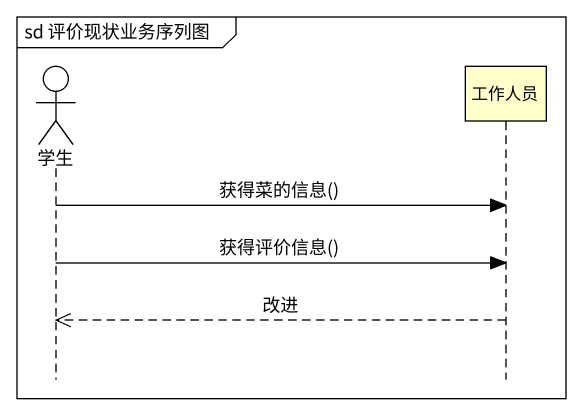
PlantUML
@startuml
mainframe sd 评价现状业务序列图
hide footbox
actor 学生
participant 工作人员

学生 -> 工作人员 : 获得菜的信息()
学生 -> 工作人员 : 获得评价信息()
工作人员 -->> 学生 : 改进
@enduml
